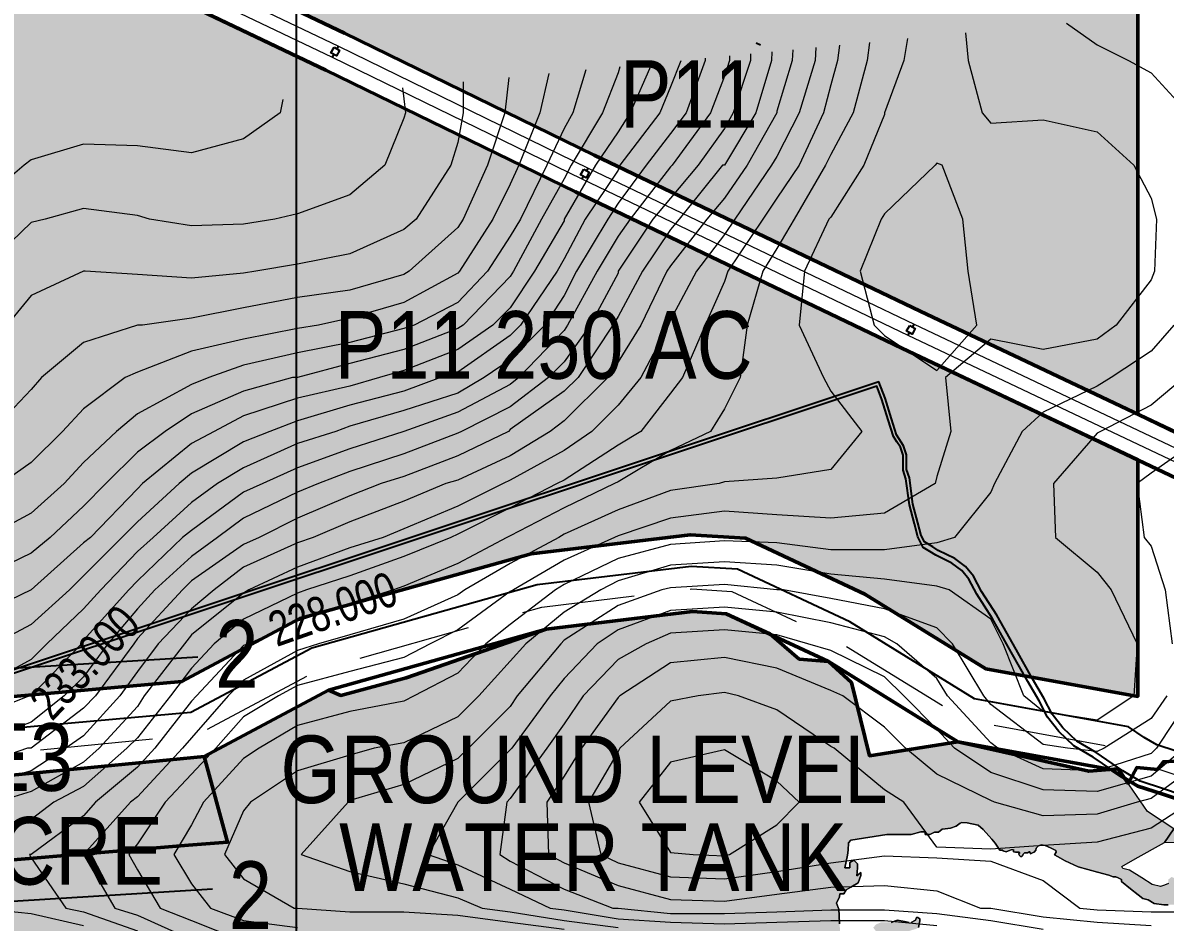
# Model space of a CAD drawing. Header units: metres. Extents: x 199095 to 216734, y 1644234 to 1657008.
# Drawn here: x 206197 to 207464, y 1653129 to 1654127 of the extents above; entities that cross this region are included whole.
import ezdxf
from ezdxf.enums import TextEntityAlignment as Align

# ---------------------------------------------------------------- set-up
doc = ezdxf.new("R2010")
doc.units = ezdxf.units.M
doc.linetypes.add('DASHED', pattern=[0.75, 0.5, -0.25])
for name, color, linetype in [('250 Ac', 10, 'Continuous'), ('BT Road', 7, 'Continuous'), ('C-ANNO-MATC', 7, 'DASHED'), ('CON TXT', 204, 'Continuous'), ('GRID', 7, 'Continuous'), ("PLOT NO'S", 1, 'Continuous'), ('ROAD', 7, 'Continuous')]:
    doc.layers.add(name, color=color, linetype=linetype)
doc.layers.add('APSPCL LAND', color=7, linetype='Continuous', true_color=0xd7ecd5)
doc.layers.add('Plot hatching', color=7, linetype='Continuous', true_color=0xffffdb)
doc.layers.add('CONTOURS', color=8, linetype='Continuous', lineweight=9)
doc.layers.add('STREAM', color=141, linetype='Continuous', lineweight=0)
doc.styles.get("Standard").update_dxf_attribs({"font": 'ARIALN.TTF'})
doc.dimstyles.get("Standard").update_dxf_attribs({"dimtxt": 0.18, "dimasz": 0.18, "dimexe": 0.18, "dimexo": 0.0625, "dimgap": 0.09, "dimtad": 0, "dimtih": 1, "dimtoh": 1, "dimdec": 4, "dimzin": 0, "dimdsep": 46, "dimtxsty": 'Standard', "dimcen": 0.09, "dimadec": 0, "dimazin": 0, "dimtfac": 1, "dimtdec": 4, "dimtofl": 0, "dimtmove": 0, "dimatfit": 3, "dimfxl": 1, "dimtolj": 1, "dimtzin": 0, "dimarcsym": 0})

msp = doc.modelspace()

# ---------------------------------------------------------------- hatches: boundary and pattern name
at = {"layer": 'APSPCL LAND', "linetype": 'ByBlock', "lineweight": 9}
h = msp.add_hatch(color=256, dxfattribs=at)
h.dxf.hatch_style = 1
h.paths.add_polyline_path([(206398.1, 1653312.7), (206017, 1653275.8), (206014.3, 1653265.8), (206003, 1653223.2), (205995.7, 1653195.3), (205993.5, 1653186.9), (206041.3, 1653185.1), (206095, 1653190.7), (206177.5, 1653197.5), (206274.5, 1653205.5), (206380.8, 1653214.3), (206424, 1653217.8)])
at = {"layer": 'Plot hatching', "linetype": 'ByBlock'}
h = msp.add_hatch(color=256, dxfattribs=at)
h.dxf.hatch_style = 1
h.paths.add_polyline_path([(207433.2, 1654145.3), (206878.8, 1654382.3), (206744.6, 1654265.5), (206732.7, 1654255.1), (206466.1, 1654157.1), (206553.8, 1654115.3), (206830.6, 1653980.1), (207192.1, 1653806.8), (207433.2, 1653692.6), (207433.2, 1653835.1), (207433.2, 1653908.5)])
h = msp.add_hatch(color=256, dxfattribs=at)
h.dxf.hatch_style = 1
h.paths.add_polyline_path([(207171.5, 1653765.8), (206809.9, 1653939.2), (206533.1, 1654074.3), (206131.4, 1654265.8), (206032.5, 1653952.9), (206035, 1653926.5), (206075.4, 1653496.7), (206040.9, 1653366.3), (206373.2, 1653395.8), (206504.3, 1653465.7), (206760.6, 1653537.5), (206937, 1653558.8), (206998.3, 1653555), (207130.8, 1653492.8), (207264.9, 1653410), (207433.2, 1653379.5), (207433.2, 1653641.8)])
at = {"layer": 'STREAM'}
h = msp.add_hatch(color=256, dxfattribs=at)
h.dxf.hatch_style = 1
h.paths.add_polyline_path([(207463, 1653217.4), (207473.3, 1653232.6), (207444.2, 1653251.6), (207411.7, 1653299.1), (207378.9, 1653296.4), (207233.9, 1653329.2), (207136, 1653313.5), (207115.8, 1653394.9), (207090.2, 1653418), (207057.9, 1653420.9), (207025.4, 1653448.7), (206976.9, 1653471.2), (206939.5, 1653473.5), (206777.3, 1653453.9), (206622.2, 1653400.2), (206549.6, 1653380.6), (206536.1, 1653386.3), (206398.1, 1653312.7), (206425.5, 1653217.9), (206380.8, 1653214.3), (206274.5, 1653205.5), (206177.5, 1653197.5), (206095, 1653190.7), (206041.3, 1653185.1), (205987.1, 1653187.2), (205975.1, 1653187.2), (205961, 1653189), (205950, 1653191.9), (205932.6, 1653198.8), (205932.6, 1653205), (205934.7, 1653215.8), (205937.3, 1653219.4), (205941.8, 1653219), (205943.8, 1653220), (205943.8, 1653222.2), (205940.9, 1653225.6), (205935, 1653223.6), (205930.3, 1653222.1), (205915.2, 1653228.1), (205903.7, 1653232.6), (205896.2, 1653236.8), (205869.9, 1653196.6), (205904, 1653176.3), (205992.8, 1653118.7), (206027.8, 1653096.9), (206065.9, 1653093), (206146, 1653066.6), (206194.1, 1653068.6), (206247.6, 1653084.1), (206281.7, 1653092.4), (206377.6, 1653098.2), (206452.8, 1653110.4), (206471.8, 1653095.8), (206524.2, 1653086.6), (206551.4, 1653086.6), (206644.8, 1653104.5), (206703.5, 1653105.5), (206810.2, 1653110.2), (206846.4, 1653098.7), (206864.8, 1653098.7), (206928.9, 1653086.6), (206980.9, 1653080.3), (207008.1, 1653071.5), (207024.8, 1653058.2), (207076, 1653053.6), (207092.8, 1653071.2), (207109.8, 1653073.7), (207145.4, 1653068.7), (207164.2, 1653064.1), (207184.6, 1653069.1), (207203, 1653071.1), (207207.1, 1653071.1), (207225.2, 1653063.4), (207236.9, 1653058.2), (207251.7, 1653062.4), (207257.2, 1653064), (207268.3, 1653066.4), (207275.7, 1653061.7), (207284.9, 1653059.9), (207297.1, 1653063.2), (207304.8, 1653064.7), (207312.2, 1653065.9), (207320.2, 1653069.9), (207329.3, 1653065.7), (207339.9, 1653068.6), (207353.8, 1653069.3), (207377.9, 1653074.8), (207389.6, 1653081.6), (207411.7, 1653095.2), (207430.5, 1653099.6), (207452.3, 1653099.6), (207472.2, 1653099.9), (207492.2, 1653102.8), (207524.9, 1653097.4), (207546.8, 1653092.4), (207579.6, 1653090.2), (207616.6, 1653091.2), (207642.7, 1653093.2), (207655.9, 1653088.9), (207679.4, 1653081.5), (207704.4, 1653066.1), (207721.9, 1653058.6), (207740.9, 1653063.7), (207747, 1653068.5), (207762.6, 1653057.6), (207781.1, 1653046.6), (207804.9, 1653034.5), (207811.9, 1653039.5), (207790.9, 1653055.1), (207778.6, 1653068), (207777.5, 1653073.3), (207789.3, 1653080.3), (207802.8, 1653077.4), (207810, 1653070.1), (207817.3, 1653069.3), (207829.9, 1653065.5), (207834.2, 1653060.4), (207841.5, 1653053.7), (207849.5, 1653048.3), (207869.4, 1653035.7), (207877, 1653029.8), (207883.1, 1653025), (207889.3, 1653023.9), (207894.2, 1653022.6), (207900.6, 1653023.9), (207906.3, 1653033.8), (207910.5, 1653041.3), (207919.4, 1653060.2), (207929.7, 1653081.1), (207941.8, 1653100.3), (207957.4, 1653105.1), (207995.9, 1653103.5), (208033.8, 1653104), (208108.9, 1653093.5), (208088.1, 1653102.2), (208058.3, 1653106.9), (208039.9, 1653110.1), (208017.4, 1653107.8), (207999.3, 1653110.1), (207982.7, 1653110.4), (207958.1, 1653118.3), (207940, 1653129.1), (207943.8, 1653157.9), (207952.9, 1653176), (207978.2, 1653205.6), (208016.5, 1653217.7), (208028.6, 1653228), (208049.2, 1653238.7), (208068.3, 1653251.3), (208083.3, 1653260.6), (208104.3, 1653270), (208124, 1653279.5), (208117.3, 1653282.7), (208093.9, 1653279.5), (208080.5, 1653279.5), (208072.7, 1653284.8), (208068.5, 1653292), (208066.2, 1653301.1), (208070.4, 1653313.5), (208080.8, 1653322.2), (208086.7, 1653334.1), (208086.7, 1653338.8), (208077.1, 1653335.2), (208073.5, 1653333.5), (208069.3, 1653338.8), (208064.7, 1653348.4), (208056.9, 1653348.4), (208061.1, 1653341.9), (208066.2, 1653333.2), (208066.4, 1653327.6), (208064.5, 1653323.7), (208061.4, 1653319.7), (208056, 1653315.8), (208050.5, 1653311.7), (208056, 1653298.1), (208064.2, 1653280.9), (208067.6, 1653272.2), (208036.8, 1653257.2), (208030.7, 1653254.4), (208034.6, 1653262.3), (208030.9, 1653268.5), (208024.5, 1653264.5), (208016.6, 1653260), (208013.2, 1653258.1), (208014.9, 1653252.2), (208012.9, 1653247.4), (207999.4, 1653237), (207977.7, 1653228.8), (207940.9, 1653214.9), (207909.1, 1653206), (207882.6, 1653199.3), (207859.3, 1653189.7), (207844.1, 1653186.3), (207839.5, 1653185.3), (207844.6, 1653198.7), (207860.9, 1653224.3), (207888, 1653232.7), (207901.5, 1653244.6), (207906.8, 1653255.8), (207914.7, 1653261.4), (207917.5, 1653267.9), (207924.5, 1653278.9), (207941.4, 1653286.2), (207976.1, 1653302.8), (207988.4, 1653309.8), (207991, 1653313.5), (208001.1, 1653324.8), (207978.5, 1653312.8), (207959.4, 1653299.2), (207931.1, 1653285.2), (207917.7, 1653280.8), (207913.3, 1653280.8), (207905.7, 1653285.6), (207901.8, 1653287), (207893.3, 1653286.1), (207841, 1653278.1), (207714.3, 1653248), (207588.4, 1653232.6), (207473.3, 1653232.6), (207463, 1653217.4), (207502.8, 1653218.5), (207593.4, 1653224.8), (207686.8, 1653235.5), (207758.2, 1653245.7), (207776.7, 1653252.4), (207791.3, 1653252.4), (207818.9, 1653261.9), (207831.6, 1653254.8), (207848.7, 1653264.6), (207856.3, 1653275), (207871.3, 1653277.2), (207889.9, 1653279.9), (207898.1, 1653281.7), (207902.3, 1653275), (207901.8, 1653265.4), (207891.9, 1653257.8), (207890.5, 1653249.6), (207885.7, 1653245.4), (207876.9, 1653243.1), (207865.6, 1653233), (207858.7, 1653232.7), (207854.3, 1653234.9), (207847.9, 1653229.7), (207839.7, 1653227.5), (207832.1, 1653222.4), (207824.2, 1653204.7), (207816.6, 1653196.6), (207815.2, 1653189.8), (207808.6, 1653183.4), (207793.5, 1653162.7), (207784.8, 1653159.6), (207767.8, 1653160.2), (207734.4, 1653150), (207721, 1653146.2), (207706.9, 1653146.6), (207698.9, 1653146.2), (207676.8, 1653147.7), (207668.3, 1653151.7), (207646.6, 1653157), (207633, 1653157.9), (207615.7, 1653161.6), (207604.4, 1653162.9), (207594.2, 1653167.9), (207571, 1653167.8), (207555.9, 1653167.6), (207547.8, 1653168.4), (207544.4, 1653165.5), (207542.4, 1653163.7), (207537.8, 1653163.7), (207533.5, 1653167), (207524.8, 1653166.4), (207492.8, 1653162.1), (207482.7, 1653162.1), (207478.3, 1653164.9), (207476.7, 1653170.1), (207476.7, 1653176.6), (207470.8, 1653179.1), (207467.3, 1653176.3), (207467.3, 1653171.7), (207462.8, 1653170.1), (207458.5, 1653168.6), (207449.4, 1653170.7), (207437.8, 1653178), (207424.2, 1653186.5), (207416.9, 1653188.5), (207415.8, 1653190.6), (207430.3, 1653199.2)])
h.paths.add_polyline_path([(207099.4, 1653149.9), (207102.7, 1653157.2), (207103.1, 1653160.5), (207107.2, 1653160.5), (207110, 1653164.9), (207115.2, 1653167.9), (207123.1, 1653172.4), (207126.2, 1653180.6), (207126.1, 1653184), (207121.7, 1653180.2), (207122.4, 1653189.1), (207122.7, 1653193.7), (207118.3, 1653197.6), (207114.2, 1653195.2), (207114.2, 1653189.1), (207108.4, 1653189.1), (207111.6, 1653203.4), (207112, 1653208.8), (207112.5, 1653216.8), (207115.3, 1653219.8), (207155.2, 1653226.2), (207181.9, 1653226.2), (207192.8, 1653229.3), (207197.7, 1653229.3), (207197.6, 1653226.2), (207202.8, 1653226.2), (207208, 1653228.7), (207212.5, 1653228.7), (207216.3, 1653232.3), (207219.9, 1653232.5), (207225.8, 1653233.1), (207232.1, 1653235.3), (207236.2, 1653238.8), (207238.2, 1653239.7), (207244.1, 1653239.3), (207256.4, 1653236.4), (207262, 1653231.6), (207271.5, 1653220.9), (207275.2, 1653216.6), (207280.5, 1653209), (207283.8, 1653208.7), (207283.8, 1653207.9), (207287.2, 1653207.1), (207289.8, 1653208), (207293.1, 1653209.1), (207295.4, 1653209.4), (207295.5, 1653206.9), (207297.7, 1653206.6), (207299.5, 1653206.6), (207301.5, 1653206.6), (207302.4, 1653206), (207301.4, 1653205.2), (207301.4, 1653204.4), (207302.1, 1653203), (207303.3, 1653201.9), (207304.7, 1653201.9), (207305.5, 1653202.4), (207306.4, 1653204.5), (207307.8, 1653205.8), (207309.1, 1653205.9), (207311.5, 1653206), (207313.6, 1653207.1), (207314.5, 1653204.8), (207317.4, 1653206.1), (207318.3, 1653206.6), (207320.2, 1653208.9), (207320.8, 1653211.2), (207323.4, 1653213.7), (207326.7, 1653214.7), (207330.6, 1653213.9), (207336.4, 1653211.3), (207342.3, 1653208.3), (207343, 1653206.6), (207341, 1653203.7), (207344.4, 1653201.8), (207352.7, 1653197.1), (207367.2, 1653190.2), (207388.7, 1653184.4), (207401.3, 1653181.2), (207406.1, 1653179.2), (207409.1, 1653179.2), (207411.6, 1653178), (207415.3, 1653176.2), (207415.3, 1653173.9), (207425.2, 1653166.1), (207433.9, 1653159.3), (207438.9, 1653155.2), (207444.8, 1653153.8), (207451.5, 1653149.7), (207462.2, 1653148.2), (207467.1, 1653148.2), (207475, 1653148.2), (207478.6, 1653151.8), (207480.9, 1653151.8), (207483.8, 1653147.9), (207490.6, 1653147.7), (207499.6, 1653147.7), (207512.9, 1653146), (207523.5, 1653148.7), (207531.5, 1653150.4), (207535.8, 1653152.6), (207540.2, 1653154.9), (207547.8, 1653154.9), (207561.1, 1653155.2), (207563.3, 1653155.2), (207570.8, 1653155.2), (207575.2, 1653158.9), (207577, 1653156), (207581.9, 1653155.9), (207586.4, 1653158.5), (207590, 1653155.5), (207596, 1653154.9), (207600.9, 1653155.2), (207606.2, 1653151.6), (207612, 1653147.8), (207615.1, 1653148), (207624.8, 1653150.8), (207628.5, 1653147.6), (207636.7, 1653143.3), (207638.4, 1653145), (207642, 1653146.7), (207640.6, 1653144.8), (207639.1, 1653142.8), (207642.2, 1653138.8), (207647.4, 1653138.8), (207653.7, 1653142), (207654.7, 1653140.7), (207656.3, 1653138.1), (207660.4, 1653138.1), (207662.8, 1653140.3), (207665.2, 1653138.9), (207665.2, 1653135.2), (207666.3, 1653132.6), (207670.1, 1653133.4), (207672.7, 1653133.1), (207675, 1653131), (207685.3, 1653128.9), (207690.4, 1653130.2), (207693.7, 1653131.7), (207698.9, 1653131.7), (207706.1, 1653127.6), (207708.6, 1653129.7), (207722.4, 1653133), (207741.1, 1653136.2), (207751, 1653143.7), (207752.5, 1653138.2), (207756.7, 1653138.2), (207762.1, 1653141.1), (207772.5, 1653140.8), (207784.4, 1653143.9), (207791.7, 1653142.1), (207803.1, 1653135.1), (207808.5, 1653128.1), (207805.1, 1653121.1), (207789.5, 1653108.4), (207784.2, 1653107.2), (207781.1, 1653111.8), (207774.5, 1653111.7), (207769.7, 1653110.4), (207769.7, 1653105.7), (207766.9, 1653104.3), (207761, 1653107.8), (207750.9, 1653104), (207739.5, 1653099.6), (207720.6, 1653098.1), (207700.7, 1653094.9), (207697.8, 1653098.6), (207692.4, 1653104.4), (207687.6, 1653102.3), (207686.3, 1653097.6), (207682, 1653097.6), (207671.9, 1653099.6), (207656, 1653102.7), (207653.9, 1653105.2), (207654.6, 1653107.9), (207650.7, 1653111), (207642.8, 1653110.8), (207636.3, 1653109.5), (207634.6, 1653106.5), (207632.5, 1653102.7), (207611.2, 1653104.8), (207586.6, 1653107.1), (207542.4, 1653111.4), (207476.8, 1653115.9), (207441.3, 1653113.6), (207403.9, 1653108.4), (207390.6, 1653104.9), (207382.8, 1653099.4), (207376.9, 1653092.4), (207369.1, 1653087.8), (207348.7, 1653085.1), (207344.6, 1653081.3), (207338.3, 1653075.3), (207329.2, 1653075.3), (207321.1, 1653080.5), (207315.2, 1653084.4), (207307, 1653080), (207296.2, 1653076.5), (207281.3, 1653071.7), (207255.3, 1653074), (207251.2, 1653067.8), (207242.2, 1653070.6), (207229.2, 1653070.6), (207214.8, 1653078.3), (207208.1, 1653077.8), (207195.1, 1653079.9), (207184.9, 1653086.4), (207182.2, 1653088.7), (207184.4, 1653090.2), (207188.3, 1653092.9), (207190, 1653098.8), (207189.1, 1653100.3), (207186.9, 1653102.1), (207184.3, 1653102.1), (207181.2, 1653103.3), (207177.1, 1653105.6), (207170.2, 1653105), (207171.6, 1653107.2), (207171.3, 1653109.2), (207172.9, 1653114.2), (207174.7, 1653116.7), (207176.5, 1653117.9), (207182.6, 1653120.1), (207187.4, 1653121.4), (207190.1, 1653123.1), (207191.8, 1653130.3), (207191.7, 1653132.8), (207189.6, 1653134.2), (207188, 1653134.2), (207186.8, 1653131.2), (207182, 1653128.5), (207179.7, 1653128.6), (207174.6, 1653129.6), (207166.8, 1653131.2), (207163.7, 1653130.2), (207160.2, 1653128.6), (207155.3, 1653128.6), (207148.3, 1653128.6), (207143.1, 1653126.5), (207140, 1653122.8), (207142.6, 1653119.5), (207144.2, 1653116.7), (207145.4, 1653114.6), (207142, 1653113.2), (207142.9, 1653108.7), (207144.8, 1653104.5), (207146.1, 1653099.6), (207140.5, 1653099.6), (207121.3, 1653096.2), (207114.8, 1653090.1), (207110.1, 1653085.7), (207106.1, 1653085.7), (207102.9, 1653086.7), (207099.1, 1653087.8), (207097.6, 1653096.3), (207097.6, 1653101.6), (207102.9, 1653098.2), (207105.4, 1653100), (207105.4, 1653103.2), (207104.3, 1653110.4), (207103.3, 1653117), (207102.7, 1653127), (207102.1, 1653136.4), (207101.7, 1653143.3)], flags=16)

# ---------------------------------------------------------------- linework, layer by layer
for p, q in [((206546.9, 1654100.9), (206545.2, 1654097.9)), ((206541.8, 1654091.8), (206540.1, 1654088.7)), ((206818.6, 1653956.6), (206816.9, 1653953.6)), ((206823.7, 1653965.7), (206822, 1653962.7)), ((207185.2, 1653792.4), (207183.5, 1653789.4)), ((207180.1, 1653783.3), (207178.4, 1653780.2))]:
    msp.add_line(p, q)
at = {"lineweight": 15, "flags": 128}
for points in [[(203004.7, 1655799.6), (203518.5, 1655536.2), (203776.9, 1655417.5), (204138.7, 1655244.7), (204448.8, 1655091.1), (204807.8, 1654924.3), (205141, 1654777), (205488.2, 1654603), (205846.7, 1654434.7), (206546.9, 1654100.9), (206823.7, 1653965.7), (207185.2, 1653792.4), (207539.4, 1653624.6), (207876.5, 1653460.4), (208337.7, 1653246.8), (208672.9, 1653085.4), (209025.5, 1652917.7), (209356.2, 1652760.6), (209718.7, 1652588.5), (210067.6, 1652418.2)], [(203000.2, 1655786.2), (203511.7, 1655524.1), (203770.1, 1655405.3), (204131.8, 1655232.5), (204442, 1655078.9), (204801, 1654912.2), (205134.2, 1654764.9), (205481.4, 1654590.8), (205839.9, 1654422.5), (206540.1, 1654088.7), (206816.9, 1653953.6), (207178.4, 1653780.2), (207532.6, 1653612.4), (207869.6, 1653448.2), (208330.9, 1653234.6), (208666.1, 1653073.2), (209018.6, 1652905.5), (209349.4, 1652748.5), (209711.9, 1652576.3), (210060.8, 1652406)]]:
    msp.add_lwpolyline(points, dxfattribs=at)
for points in [[(206542.1, 1654099.6), (206548.3, 1654096.1), (206544.9, 1654090), (206538.7, 1654093.5)], [(206818.9, 1653964.4), (206825.1, 1653960.9), (206821.7, 1653954.9), (206815.5, 1653958.3)], [(207180.4, 1653791.1), (207186.6, 1653787.6), (207183.2, 1653781.5), (207177, 1653785)]]:
    msp.add_lwpolyline(points, close=True)
at = {"linetype": 'ByBlock', "flags": 128}
msp.add_lwpolyline([(207010.1, 1654104.4), (207014.8, 1654102.2)], dxfattribs=at)
at = {"linetype": 'ByBlock', "lineweight": 9, "flags": 128}
msp.add_lwpolyline([(206017, 1653275.8), (206398.1, 1653312.7), (206536.1, 1653386.3), (206777.3, 1653453.9), (206939.5, 1653473.5), (206976.9, 1653471.2), (207090.2, 1653418), (207233.9, 1653329.2), (207403.8, 1653298.4), (207413.7, 1653291.6), (207433.5, 1653280), (207459.9, 1653271.2), (207478.7, 1653264.9)], dxfattribs=at)
at = {"linetype": 'ByBlock', "flags": 128}
msp.add_lwpolyline([(206398.1, 1653312.7), (206017, 1653275.8), (206014.3, 1653265.8), (206003, 1653223.2), (205995.7, 1653195.3), (205993.5, 1653186.9), (206041.3, 1653185.1), (206095, 1653190.7), (206177.5, 1653197.5), (206274.5, 1653205.5), (206380.8, 1653214.3), (206424, 1653217.8)], close=True, dxfattribs=at)
at = {"layer": '250 Ac', "linetype": 'ByBlock', "lineweight": 50, "flags": 128}
for points in [[(206124.7, 1654319.9), (206553.8, 1654115.3), (206830.6, 1653980.1), (207192.1, 1653806.8), (207546.4, 1653639), (207883.3, 1653474.8), (208344.5, 1653261.3), (208679.9, 1653099.8), (209032.3, 1652932.1), (209363.1, 1652775.1), (209725.7, 1652602.9), (210074.6, 1652432.5)], [(207525.7, 1653598), (207171.5, 1653765.8), (206809.9, 1653939.2), (206533.1, 1654074.3), (206108.6, 1654276.6)], [(207433.2, 1654145.3), (207433.2, 1653908.5), (207433.2, 1653835.1), (207433.2, 1653692.6), (207913.8, 1653460.2)], [(206040.9, 1653366.3), (206373.2, 1653395.8), (206504.3, 1653465.7), (206760.6, 1653537.5), (206937, 1653558.8), (206998.3, 1653555), (207130.8, 1653492.8), (207264.9, 1653410), (207433.2, 1653379.5)], [(206017, 1653275.8), (206398.1, 1653312.7), (206536.1, 1653386.3), (206777.3, 1653453.9), (206939.5, 1653473.5), (206976.9, 1653471.2), (207090.2, 1653418), (207233.9, 1653329.2), (207403.8, 1653298.4), (207413.7, 1653291.6), (207433.5, 1653280), (207459.9, 1653271.2), (207478.7, 1653264.9)], [(206177.5, 1653197.5), (206274.5, 1653205.5), (206380.8, 1653214.3), (206424, 1653217.8), (206398.1, 1653312.7), (206536.1, 1653386.3), (206549.6, 1653380.6), (206622.2, 1653400.2), (206777.3, 1653453.9), (206939.5, 1653473.5), (206976.9, 1653471.2), (207025.4, 1653448.7), (207057.9, 1653420.9), (207090.2, 1653418), (207115.8, 1653394.9), (207136, 1653313.5), (207233.9, 1653329.2), (207378.9, 1653296.4), (207411.7, 1653299.1), (207422.8, 1653282.8), (207432.2, 1653300.4), (207455, 1653298.4), (207461.8, 1653306.9), (207538.3, 1653311.8)]]:
    msp.add_lwpolyline(points, dxfattribs=at)
msp.add_lwpolyline([(207171.5, 1653765.8), (206809.9, 1653939.2), (206533.1, 1654074.3), (206131.4, 1654265.8), (206032.5, 1653952.9), (206035, 1653926.5), (206075.4, 1653496.7), (206040.9, 1653366.3), (206373.2, 1653395.8), (206504.3, 1653465.7), (206760.6, 1653537.5), (206937, 1653558.8), (206998.3, 1653555), (207130.8, 1653492.8), (207264.9, 1653410), (207433.2, 1653379.5), (207433.2, 1653641.8)], close=True, dxfattribs=at)
at = {"layer": 'BT Road', "flags": 128}
for points in [[(207480.4, 1653270.7), (207461.8, 1653276.9), (207436, 1653285.5), (207416.9, 1653296.7), (207387.1, 1653317.2), (207365.9, 1653329.6), (207350.1, 1653344.5), (207338.2, 1653359.6), (207329.1, 1653377.4), (207316.6, 1653398.8), (207298.3, 1653431.4), (207277.1, 1653469.4), (207260, 1653495.9), (207251, 1653512.9), (207242.4, 1653523.7), (207230.4, 1653532.4), (207212, 1653541.3), (207205.9, 1653545.2), (207196.7, 1653550.9), (207193.3, 1653557.8), (207189.5, 1653572.1), (207183.9, 1653592.7), (207180.1, 1653621.9), (207177, 1653631.3), (207177, 1653647.6), (207173.7, 1653657.5), (207165.9, 1653669.6), (207160.4, 1653687.3), (207153.3, 1653710.2), (207146.3, 1653728.3), (206150.7, 1653397)], [(207166.2, 1653661.9), (207162.4, 1653667.9), (207156.7, 1653686.2), (207149.6, 1653708.9), (207144, 1653723.5), (206151.9, 1653393.4)], [(207478.7, 1653264.9), (207459.9, 1653271.2), (207433.5, 1653280), (207413.7, 1653291.6), (207383.9, 1653312.1), (207362.3, 1653324.7), (207345.6, 1653340.5), (207333.1, 1653356.4), (207323.9, 1653374.5), (207311.4, 1653395.8), (207293.1, 1653428.5), (207271.9, 1653466.3), (207254.8, 1653492.8), (207245.9, 1653509.6), (207238.2, 1653519.3), (207227.3, 1653527.3), (207209.2, 1653536), (207202.7, 1653540.1), (207195.4, 1653544.6), (207189.6, 1653556.4), (207185.7, 1653571), (207180.1, 1653591.9), (207176.2, 1653621), (207173.1, 1653630.6), (207173.1, 1653647), (207170.1, 1653655.8), (207166.2, 1653661.9)]]:
    msp.add_lwpolyline(points, dxfattribs=at)
at = {"layer": 'C-ANNO-MATC', "lineweight": 9, "ltscale": 250, "flags": 128}
msp.add_lwpolyline([(206029.9, 1653302.2), (206390.7, 1653337.1), (206526.8, 1653409.6), (206772.4, 1653478.5), (206938.8, 1653498.6), (206983.2, 1653495.8), (207102.2, 1653440), (207243, 1653353), (207413.5, 1653322.1), (207427.1, 1653312.8), (207443.9, 1653302.9), (207467.8, 1653294.9), (207485.5, 1653289), (207506.7, 1653284.1), (207525.6, 1653284.5), (207535.7, 1653287.8), (207558.9, 1653295.9), (207575.4, 1653301.3), (207602.9, 1653312.7), (207641.6, 1653326.3), (207680.8, 1653340.1), (207707.4, 1653349.5), (207726.5, 1653359.3), (207770.4, 1653380.1), (207813.6, 1653397.9), (207854.3, 1653415.9), (207877.2, 1653427.1)], dxfattribs=at)
at = {"layer": 'CONTOURS', "flags": 128}
for points in [[(207354.3, 1654126.4), (207388.3, 1654102.2), (207423, 1654084.9), (207448.1, 1654071.4), (207488.7, 1654027)], [(207177.8, 1654109.2), (207173.9, 1654084.9), (207152.6, 1654027), (207152.6, 1654025), (207129.5, 1653969), (207092.8, 1653911.1), (207090.8, 1653909.1), (207063.8, 1653851.2), (207058, 1653791.4), (207085, 1653733.4), (207092.8, 1653718), (207127.5, 1653673.5), (207092.8, 1653631), (207032.9, 1653621.4), (206974.9, 1653617.5), (206969.1, 1653615.6), (206915, 1653607.9), (206857.1, 1653586.6), (206797.2, 1653559.6), (206791.4, 1653555.8), (206737.4, 1653526.8), (206687.1, 1653497.8), (206679.4, 1653492), (206619.5, 1653465), (206559.7, 1653447.6), (206524.9, 1653437.9), (206501.7, 1653430.2), (206441.8, 1653397.4), (206424.5, 1653380), (206383.9, 1653333.6), (206374.2, 1653322.1), (206324, 1653268), (206316.3, 1653262.2), (206264.1, 1653204.2), (206264.1, 1653204.2), (206264.1, 1653204.2), (206298.9, 1653144.4), (206324, 1653136.6), (206383.9, 1653109.6)], [(207242.4, 1654115.5), (207245.3, 1654084.9), (207260.8, 1654027), (207270.5, 1654015.4), (207328.4, 1654019.2), (207388.3, 1654005.8), (207428.8, 1653969), (207448.1, 1653932.4), (207453.9, 1653909.1), (207452, 1653851.2), (207448.1, 1653841.5), (207409.5, 1653791.4), (207388.3, 1653775.9), (207328.4, 1653764.2), (207270.5, 1653775.9), (207220.2, 1653733.4), (207226, 1653673.5), (207210.6, 1653623.4), (207208.6, 1653615.6), (207152.6, 1653582.8), (207092.8, 1653577), (207032.9, 1653580.9), (206974.9, 1653584.8), (206915, 1653577), (206857.1, 1653557.6), (206853.2, 1653555.8), (206797.2, 1653530.6), (206741.2, 1653497.8), (206737.4, 1653495.9), (206679.4, 1653453.4), (206648.5, 1653437.9), (206619.5, 1653422.5), (206559.7, 1653407), (206501.7, 1653391.6), (206480.5, 1653380), (206441.8, 1653356.9), (206410.9, 1653322.1), (206383.9, 1653293.1), (206354.9, 1653262.2), (206324, 1653215.9), (206314.4, 1653204.2), (206324, 1653186.9), (206349.1, 1653144.4), (206383.9, 1653130.9), (206441.8, 1653107.8)], [(207102.7, 1654101.9), (207100.5, 1654084.9), (207092.8, 1654057.9), (207085, 1654027), (207058, 1653969), (207032.9, 1653932.4), (207017.4, 1653909.1), (206978.8, 1653851.2), (206974.9, 1653839.6), (206953.7, 1653791.4), (206928.6, 1653733.4), (206915, 1653716), (206882.2, 1653673.5), (206857.1, 1653658.1), (206797.2, 1653619.5), (206789.5, 1653615.6), (206737.4, 1653588.6), (206679.4, 1653559.6), (206671.7, 1653555.8), (206619.5, 1653534.5), (206559.7, 1653513.2), (206511.4, 1653497.8), (206501.7, 1653494), (206441.8, 1653465), (206409, 1653437.9), (206383.9, 1653410.9), (206360.7, 1653380), (206324, 1653333.6), (206312.4, 1653322.1), (206264.1, 1653279.6), (206231.3, 1653262.2), (206206.2, 1653242.9), (206146.3, 1653217.8)], [(207051, 1654096.8), (207050.2, 1654084.9), (207032.9, 1654028.9), (207032.9, 1654027), (207000, 1653969), (206974.9, 1653932.4), (206955.6, 1653909.1), (206915, 1653857), (206911.2, 1653851.2), (206882.2, 1653791.4), (206857.1, 1653750.8), (206845.5, 1653733.4), (206797.2, 1653685.1), (206781.8, 1653673.5), (206737.4, 1653646.5), (206679.4, 1653619.5), (206665.9, 1653615.6), (206619.5, 1653596.2), (206559.7, 1653573.1), (206519.1, 1653555.8), (206501.7, 1653550), (206441.8, 1653522.9), (206409, 1653497.8), (206383.9, 1653476.5), (206347.2, 1653437.9), (206324, 1653407), (206304.7, 1653380), (206264.1, 1653335.6), (206244.8, 1653322.1), (206206.2, 1653297), (206146.3, 1653279.6)], [(207027.4, 1654094.5), (207027.1, 1654084.9), (207009.7, 1654027), (206974.9, 1653969), (206973, 1653969), (206924.7, 1653909.1), (206915, 1653897.5), (206884.1, 1653851.2), (206857.1, 1653801), (206851.3, 1653791.4), (206812.7, 1653733.4), (206797.2, 1653718), (206737.4, 1653675.5), (206735.4, 1653673.5), (206679.4, 1653646.5), (206619.5, 1653623.4), (206594.4, 1653615.6), (206559.7, 1653602.1), (206501.7, 1653577), (206459.2, 1653555.8), (206441.8, 1653548), (206383.9, 1653507.5), (206374.2, 1653497.8), (206324, 1653443.8), (206320.2, 1653437.9), (206277.7, 1653380), (206264.1, 1653366.5), (206206.2, 1653322.1), (206202.3, 1653322.1), (206146.3, 1653302.8)], [(207076.3, 1654099.3), (207075.4, 1654084.9), (207058, 1654027), (207032.9, 1653978.6), (207027.1, 1653969), (206986.5, 1653909.1), (206974.9, 1653891.8), (206944, 1653851.2), (206915, 1653797.1), (206913.1, 1653791.4), (206882.2, 1653733.4), (206857.1, 1653702.5), (206828.1, 1653673.5), (206797.2, 1653652.2), (206737.4, 1653619.5), (206729.6, 1653615.6), (206679.4, 1653590.5), (206619.5, 1653565.4), (206596.4, 1653555.8), (206559.7, 1653544.1), (206501.7, 1653522.9), (206447.6, 1653497.8), (206441.8, 1653494), (206383.9, 1653447.6), (206376.2, 1653437.9), (206331.7, 1653380), (206324, 1653368.4), (206281.5, 1653322.1), (206264.1, 1653306.6), (206206.2, 1653273.8), (206167.6, 1653262.2)], [(207135.9, 1654105.1), (207133.3, 1654084.9), (207117.9, 1654027), (207092.8, 1653980.6), (207087, 1653969), (207052.2, 1653909.1), (207032.9, 1653876.4), (207017.4, 1653851.2), (207000, 1653791.4), (206992.3, 1653733.4), (206974.9, 1653698.6), (206974.9, 1653698.6), (206959.5, 1653673.5), (206915, 1653652.2), (206857.1, 1653617.5), (206853.2, 1653615.6), (206797.2, 1653588.6), (206737.4, 1653557.6), (206733.5, 1653555.8), (206679.4, 1653526.8), (206619.5, 1653501.6), (206607.9, 1653497.8), (206559.7, 1653482.4), (206501.7, 1653463), (206447.6, 1653437.9), (206441.8, 1653436), (206389.7, 1653380), (206383.9, 1653374.2), (206343.3, 1653322.1), (206324, 1653300.9), (206277.7, 1653262.2), (206264.1, 1653246.8), (206206.2, 1653204.2), (206204.3, 1653204.2), (206206.2, 1653200.4), (206244.8, 1653144.4), (206264.1, 1653140.5), (206324, 1653119.2)], [(207003.9, 1654092.3), (207003.9, 1654084.9), (206984.6, 1654027), (206974.9, 1654009.6), (206946, 1653969), (206915, 1653932.4), (206895.7, 1653909.1), (206857.1, 1653851.2), (206857.1, 1653849.2), (206826.2, 1653791.4), (206797.2, 1653750.8), (206779.8, 1653733.4), (206737.4, 1653700.6), (206683.3, 1653673.5), (206679.4, 1653671.6), (206619.5, 1653648.4), (206619.5, 1653648.4), (206559.7, 1653629.1), (206524.9, 1653615.6), (206501.7, 1653606), (206441.8, 1653577), (206412.9, 1653555.8), (206383.9, 1653534.5), (206343.3, 1653497.8), (206324, 1653476.5), (206291.2, 1653437.9), (206264.1, 1653401.2), (206242.9, 1653380), (206206.2, 1653351), (206146.3, 1653327.9)], [(206980.6, 1654090), (206980.7, 1654084.9), (206974.9, 1654067.5), (206959.5, 1654027), (206917, 1653969), (206915, 1653967.1), (206870.6, 1653909.1), (206857.1, 1653889.9), (206833.9, 1653851.2), (206801.1, 1653791.4), (206797.2, 1653785.5), (206747, 1653733.4), (206737.4, 1653725.6), (206679.4, 1653694.8), (206619.5, 1653673.5), (206619.5, 1653673.5), (206559.7, 1653654.2), (206501.7, 1653633), (206463.1, 1653615.6), (206441.8, 1653606), (206383.9, 1653563.5), (206374.2, 1653555.8), (206324, 1653507.5), (206314.4, 1653497.8), (206264.1, 1653441.8), (206262.2, 1653437.9), (206206.2, 1653380), (206204.3, 1653380), (206146.3, 1653356.9)], [(206953.6, 1654087.4), (206953.7, 1654084.9), (206932.4, 1654027), (206915, 1654003.8), (206888, 1653969), (206857.1, 1653926.5), (206845.5, 1653909.1), (206810.8, 1653851.2), (206797.2, 1653824.1), (206776, 1653791.4), (206737.4, 1653752.8), (206708.4, 1653733.4), (206679.4, 1653716), (206619.5, 1653696.8), (206559.7, 1653679.4), (206544.2, 1653673.5), (206501.7, 1653660), (206441.8, 1653633), (206412.9, 1653615.6), (206383.9, 1653594.4), (206341.4, 1653555.8), (206324, 1653540.2), (206283.5, 1653497.8), (206264.1, 1653476.5), (206223.6, 1653437.9), (206206.2, 1653420.5), (206146.3, 1653387.8)], [(206894.3, 1654081.6), (206870.6, 1654027), (206857.1, 1654005.8), (206832, 1653969), (206797.2, 1653909.1), (206797.2, 1653907.2), (206764.4, 1653851.2), (206737.4, 1653810.6), (206718, 1653791.4), (206679.4, 1653764.2), (206619.5, 1653741.1), (206592.5, 1653733.4), (206559.7, 1653723.8), (206501.7, 1653710.2), (206441.8, 1653690.9), (206409, 1653673.5), (206383.9, 1653660), (206329.8, 1653615.6), (206324, 1653609.8), (206271.9, 1653555.8), (206264.1, 1653550), (206206.2, 1653497.8), (206206.2, 1653497.8), (206146.3, 1653468.9)], [(206926.6, 1654084.7), (206915, 1654055.9), (206903.5, 1654027), (206859, 1653969), (206857.1, 1653963.2), (206820.4, 1653909.1), (206797.2, 1653864.8), (206789.5, 1653851.2), (206748.9, 1653791.4), (206737.4, 1653779.8), (206679.4, 1653739.2), (206660.1, 1653733.4), (206619.5, 1653718), (206559.7, 1653702.5), (206501.7, 1653685.1), (206470.8, 1653673.5), (206441.8, 1653662), (206383.9, 1653627.2), (206370.4, 1653615.6), (206324, 1653573.1), (206306.6, 1653555.8), (206264.1, 1653513.2), (206248.7, 1653497.8), (206206.2, 1653459.1), (206165.6, 1653437.9)], [(206859, 1654078.1), (206857.1, 1654071.4), (206839.7, 1654027), (206805, 1653969), (206797.2, 1653953.6), (206772.1, 1653909.1), (206741.2, 1653851.2), (206737.4, 1653845.4), (206685.2, 1653791.4), (206679.4, 1653787.5), (206619.5, 1653764.2), (206559.7, 1653748.9), (206501.7, 1653733.4), (206495.9, 1653733.4), (206441.8, 1653718), (206383.9, 1653692.9), (206383.9, 1653692.9), (206354.9, 1653673.5), (206324, 1653650.4), (206289.2, 1653615.6), (206264.1, 1653590.5), (206227.4, 1653555.8), (206206.2, 1653538.4), (206146.3, 1653509.4)], [(206821.1, 1654074.5), (206806.9, 1654027), (206797.2, 1654009.6), (206777.9, 1653969), (206748.9, 1653909.1), (206737.4, 1653889.9), (206712.2, 1653851.2), (206679.4, 1653816.5), (206631.1, 1653791.4), (206619.5, 1653787.5), (206559.7, 1653772), (206501.7, 1653760.5), (206441.8, 1653746.9), (206403.2, 1653733.4), (206383.9, 1653725.6), (206324, 1653692.9), (206300.8, 1653673.5), (206264.1, 1653638.8), (206242.9, 1653615.6), (206206.2, 1653582.8), (206156, 1653555.8)], [(206780.3, 1654070.5), (206770.2, 1654027), (206747, 1653969), (206737.4, 1653947.8), (206718, 1653909.1), (206681.3, 1653851.2), (206679.4, 1653849.2), (206619.5, 1653816.5), (206559.7, 1653799.1), (206524.9, 1653791.4), (206501.7, 1653787.5), (206441.8, 1653775.9), (206383.9, 1653762.4), (206324, 1653739.2), (206310.5, 1653733.4), (206264.1, 1653698.6), (206241, 1653673.5), (206206.2, 1653638.8), (206173.4, 1653615.6)], [(206735.9, 1654066.2), (206731.6, 1654027), (206712.2, 1653969), (206685.2, 1653909.1), (206679.4, 1653899.5), (206625.3, 1653851.2), (206619.5, 1653847.4), (206559.7, 1653830), (206501.7, 1653822.2), (206441.8, 1653810.6), (206383.9, 1653799.1), (206329.8, 1653791.4), (206324, 1653791.4), (206264.1, 1653772), (206217.8, 1653733.4), (206206.2, 1653719.9), (206161.8, 1653673.5)], [(206685.2, 1654061.2), (206685.2, 1654027), (206679.4, 1653994.1), (206671.7, 1653969), (206633, 1653909.1), (206619.5, 1653897.5), (206559.7, 1653870.5), (206501.7, 1653858.9), (206455.4, 1653851.2), (206441.8, 1653849.2), (206383.9, 1653843.5), (206324, 1653847.4), (206266.1, 1653851.2), (206264.1, 1653851.2), (206264.1, 1653851.2), (206206.2, 1653824.1), (206179.2, 1653791.4)], [(206617.9, 1654054.7), (206619.5, 1654042.4), (206621.5, 1654027), (206619.5, 1654021.1), (206598.3, 1653969), (206559.7, 1653936.1), (206501.7, 1653915), (206476.6, 1653909.1), (206441.8, 1653903.4), (206383.9, 1653901.4), (206337.5, 1653909.1), (206324, 1653913), (206264.1, 1653920.8), (206221.6, 1653909.1), (206206.2, 1653905.2), (206150.2, 1653851.2)], [(206485.3, 1654041.8), (206482.4, 1654027), (206441.8, 1653998), (206383.9, 1653982.5), (206324, 1653990.2), (206264.1, 1653992.2), (206206.2, 1653974.8), (206198.5, 1653969), (206146.3, 1653924.6)], [(207255, 1653791.4), (207245.3, 1653851.2), (207239.5, 1653909.1), (207216.4, 1653969), (207210.6, 1653971), (207208.6, 1653969), (207152.6, 1653915), (207148.8, 1653909.1), (207125.6, 1653851.2), (207141, 1653791.4), (207152.6, 1653779.8), (207210.6, 1653741.1), (207255, 1653791.4)], [(207473.2, 1653791.4), (207448.1, 1653762.4), (207403.7, 1653733.4), (207388.3, 1653723.8), (207328.4, 1653694.8), (207305.2, 1653673.5), (207274.3, 1653615.6), (207270.5, 1653606), (207229.9, 1653555.8), (207210.6, 1653550), (207152.6, 1653542.2), (207092.8, 1653542.2), (207032.9, 1653550), (206974.9, 1653551.9), (206915, 1653548), (206857.1, 1653532.6), (206797.2, 1653503.6), (206787.6, 1653497.8), (206737.4, 1653459.1), (206710.3, 1653437.9), (206679.4, 1653405.1), (206631.1, 1653380), (206619.5, 1653374.2), (206559.7, 1653362.6), (206501.7, 1653347.1), (206459.2, 1653322.1), (206441.8, 1653310.5), (206397.4, 1653262.2), (206383.9, 1653237.1), (206364.6, 1653204.2), (206383.9, 1653171.4), (206405.1, 1653144.4), (206441.8, 1653130.9), (206501.7, 1653123.1)], [(207484.8, 1653733.4), (207448.1, 1653702.5), (207392.1, 1653673.5), (207388.3, 1653671.6), (207340, 1653615.6), (207341.9, 1653555.8), (207388.3, 1653517.1), (207403.7, 1653497.8), (207432.7, 1653437.9), (207428.8, 1653380), (207388.3, 1653353), (207328.4, 1653362.6), (207307.1, 1653380), (207284, 1653437.9), (207270.5, 1653465), (207224.1, 1653497.8), (207210.6, 1653501.6), (207152.6, 1653509.4), (207092.8, 1653515.1), (207032.9, 1653524.9), (206974.9, 1653528.8), (206915, 1653524.9), (206857.1, 1653507.5), (206837.8, 1653497.8), (206797.2, 1653472.8), (206754.7, 1653437.9), (206737.4, 1653418.6), (206702.6, 1653380), (206679.4, 1653356.9), (206619.5, 1653327.9), (206586.7, 1653322.1), (206559.7, 1653314.4), (206501.7, 1653297), (206449.6, 1653262.2), (206441.8, 1653252.5), (206420.6, 1653204.2), (206441.8, 1653177.2), (206497.8, 1653144.4), (206501.7, 1653144.4), (206559.7, 1653140.5), (206619.5, 1653140.5), (206679.4, 1653136.6), (206737.4, 1653129), (206797.2, 1653121.2)], [(207506.1, 1653667.8), (207448.1, 1653627.2), (207432.7, 1653615.6), (207440.4, 1653555.8), (207448.1, 1653546.1), (207463.6, 1653497.8), (207471.3, 1653437.9)], [(207465.5, 1653380), (207448.1, 1653354.9), (207396, 1653322.1), (207388.3, 1653318.2), (207355.4, 1653322.1), (207328.4, 1653325.9), (207270.5, 1653370.4), (207262.7, 1653380), (207228, 1653437.9), (207210.6, 1653455.4), (207152.6, 1653476.5), (207092.8, 1653488.1), (207040.6, 1653497.8), (207032.9, 1653497.8), (206974.9, 1653503.6), (206915, 1653499.8), (206905.4, 1653497.8), (206857.1, 1653480.4), (206797.2, 1653441.8), (206793.4, 1653437.9), (206745.1, 1653380), (206737.4, 1653368.4), (206691, 1653322.1), (206679.4, 1653310.5), (206619.5, 1653281.5), (206559.7, 1653264.1), (206557.7, 1653262.2), (206505.6, 1653204.2), (206559.7, 1653185), (206619.5, 1653171.4), (206679.4, 1653156), (206706.5, 1653144.4), (206737.4, 1653140.5), (206797.2, 1653130.9), (206857.1, 1653123.1)], [(207492.6, 1653380), (207453.9, 1653322.1), (207448.1, 1653316.2), (207388.3, 1653297), (207328.4, 1653298.9), (207278.2, 1653322.1), (207270.5, 1653327.9), (207222.2, 1653380), (207210.6, 1653399.2), (207166.1, 1653437.9), (207152.6, 1653445.6), (207092.8, 1653461.1), (207032.9, 1653472.8), (206974.9, 1653478.5), (206915, 1653474.6), (206857.1, 1653453.4), (206833.9, 1653437.9), (206797.2, 1653399.2), (206781.8, 1653380), (206739.3, 1653322.1), (206737.4, 1653320.1), (206679.4, 1653262.2), (206679.4, 1653262.2), (206646.6, 1653204.2), (206679.4, 1653192.6), (206737.4, 1653165.6), (206781.8, 1653144.4), (206797.2, 1653142.5), (206857.1, 1653132.8), (206915, 1653129), (206974.9, 1653127), (207032.9, 1653129), (207092.8, 1653130.9), (207152.6, 1653130.9), (207210.6, 1653125.1)], [(207484.8, 1653322.1), (207448.1, 1653291.1), (207388.3, 1653273.8), (207328.4, 1653275.8), (207270.5, 1653295), (207229.9, 1653322.1), (207210.6, 1653343.2), (207173.9, 1653380), (207152.6, 1653401.2), (207092.8, 1653430.2), (207067.6, 1653437.9), (207032.9, 1653447.6), (206974.9, 1653453.4), (206915, 1653449.5), (206888, 1653437.9), (206857.1, 1653420.5), (206818.5, 1653380), (206797.2, 1653349.1), (206777.9, 1653322.1), (206737.4, 1653266), (206733.5, 1653262.2), (206725.8, 1653204.2), (206737.4, 1653196.5), (206797.2, 1653165.6), (206851.3, 1653144.4), (206857.1, 1653144.4), (206915, 1653138.6), (206974.9, 1653138.6), (207032.9, 1653140.5), (207092.8, 1653142.5), (207152.6, 1653142.5), (207210.6, 1653138.6), (207270.5, 1653130.9), (207328.4, 1653121.2)], [(207506.1, 1653308.5), (207448.1, 1653266), (207432.7, 1653262.2), (207388.3, 1653248.6), (207328.4, 1653246.8), (207274.3, 1653262.2), (207270.5, 1653264.1), (207210.6, 1653293.1), (207175.8, 1653322.1), (207152.6, 1653345.2), (207106.3, 1653380), (207092.8, 1653385.8), (207032.9, 1653410.9), (206974.9, 1653422.5), (206915, 1653416.8), (206859, 1653380), (206857.1, 1653378.1), (206816.5, 1653322.1), (206797.2, 1653291.1), (206777.9, 1653262.2), (206779.8, 1653204.2), (206797.2, 1653194.6), (206857.1, 1653169.5), (206915, 1653154), (206974.9, 1653152.1), (207032.9, 1653159.9), (207092.8, 1653167.6), (207152.6, 1653169.5), (207210.6, 1653163.8), (207258.9, 1653144.4), (207270.5, 1653144.4), (207328.4, 1653134.8), (207388.3, 1653129), (207448.1, 1653125.1)], [(207492.6, 1653262.2), (207448.1, 1653233.2), (207388.3, 1653217.8), (207328.4, 1653213.9), (207270.5, 1653210), (207210.6, 1653212), (207173.9, 1653262.2), (207152.6, 1653275.8), (207096.6, 1653322.1), (207092.8, 1653324), (207032.9, 1653364.5), (206990.4, 1653380), (206974.9, 1653383.9), (206946, 1653380), (206915, 1653374.2), (206859, 1653322.1), (206857.1, 1653318.2), (206824.3, 1653262.2), (206837.8, 1653204.2), (206857.1, 1653194.6), (206915, 1653179.1), (206974.9, 1653177.2), (207032.9, 1653185), (207092.8, 1653194.6), (207152.6, 1653202.4), (207210.6, 1653200.4), (207270.5, 1653196.5), (207328.4, 1653175.2), (207369, 1653144.4), (207388.3, 1653142.5), (207448.1, 1653140.5), (207506.1, 1653140.5)], [(206980.7, 1653204.2), (206980.7, 1653204.2)], [(206148.2, 1653144.4), (206206.2, 1653138.6), (206264.1, 1653125.1)]]:
    msp.add_lwpolyline(points, dxfattribs=at)
msp.add_lwpolyline([(207032.9, 1653237.1), (207058, 1653262.2), (207032.9, 1653285.4), (206974.9, 1653320.1), (206915, 1653306.6), (206880.3, 1653262.2), (206915, 1653206.2), (206940.2, 1653204.2), (206974.9, 1653202.4), (206980.7, 1653204.2)], close=True, dxfattribs=at)
at = {"layer": 'GRID'}
msp.add_line((206500, 1656500), (206500, 1646828), dxfattribs=at)
at = {"layer": 'Plot hatching', "linetype": 'ByBlock'}
msp.add_line((207433.2, 1654145.3), (207433.2, 1653692.6), dxfattribs=at)
at = {"layer": 'Plot hatching', "linetype": 'ByBlock', "flags": 128}
for points in [[(207433.2, 1654145.3), (206878.8, 1654382.3), (206878.8, 1654382.3), (206744.6, 1654265.5), (206732.7, 1654255.1), (206466.1, 1654157.1), (206553.8, 1654115.3), (206830.6, 1653980.1), (207192.1, 1653806.8), (207433.2, 1653692.6), (207433.2, 1653835.1), (207433.2, 1653908.5)], [(207171.5, 1653765.8), (206809.9, 1653939.2), (206533.1, 1654074.3), (206131.4, 1654265.8), (206032.5, 1653952.9), (206035, 1653926.5), (206075.4, 1653496.7), (206040.9, 1653366.3), (206373.2, 1653395.8), (206504.3, 1653465.7), (206760.6, 1653537.5), (206937, 1653558.8), (206998.3, 1653555), (207130.8, 1653492.8), (207264.9, 1653410), (207433.2, 1653379.5), (207433.2, 1653641.8)]]:
    msp.add_lwpolyline(points, close=True, dxfattribs=at)
at = {"layer": 'ROAD', "linetype": 'ByBlock', "lineweight": 25, "flags": 128}
msp.add_lwpolyline([(207518.2, 1653310.5), (207506.7, 1653309.8), (207492.3, 1653313.1), (207475.7, 1653318.7), (207454.3, 1653325.8), (207440.5, 1653333.9), (207423.2, 1653345.7), (207252.1, 1653376.7), (207114.1, 1653462), (206989.5, 1653520.5), (206938, 1653523.7), (206767.5, 1653503.1), (206517.4, 1653433), (206383.3, 1653361.5), (206031.4, 1653330.3)], dxfattribs=at)
at = {"layer": 'STREAM', "flags": 128}
for points in [[(207467.3, 1653171.7), (207462.8, 1653170.1), (207458.5, 1653168.6), (207449.4, 1653170.7), (207437.8, 1653178), (207424.2, 1653186.5), (207416.9, 1653188.5), (207415.8, 1653190.6), (207430.3, 1653199.2), (207463, 1653217.4), (207473.3, 1653232.6), (207444.2, 1653251.6), (207411.7, 1653299.1)], [(207467.1, 1653148.2), (207462.2, 1653148.2), (207451.5, 1653149.7), (207444.8, 1653153.8), (207438.9, 1653155.2), (207433.9, 1653159.3), (207425.2, 1653166.1), (207415.3, 1653173.9), (207415.3, 1653176.2), (207411.6, 1653178), (207409.1, 1653179.2), (207406.1, 1653179.2), (207401.3, 1653181.2), (207388.7, 1653184.4), (207367.2, 1653190.2), (207352.7, 1653197.1), (207344.4, 1653201.8), (207341, 1653203.7), (207343, 1653206.6), (207342.3, 1653208.3), (207336.4, 1653211.3), (207330.6, 1653213.9), (207326.7, 1653214.7), (207323.4, 1653213.7), (207320.8, 1653211.2), (207320.2, 1653208.9), (207318.3, 1653206.6), (207317.4, 1653206.1), (207314.5, 1653204.8), (207313.7, 1653206.8), (207313, 1653206.8), (207311.5, 1653206), (207309.1, 1653205.9), (207307.8, 1653205.8), (207306.7, 1653204.8), (207306.1, 1653203.9), (207305.5, 1653202.4), (207304.7, 1653201.9), (207303.3, 1653201.9), (207302.1, 1653203), (207301.4, 1653204.4), (207301.4, 1653205.2), (207301.4, 1653205.2), (207302.4, 1653206), (207301.5, 1653206.6), (207301.5, 1653206.6), (207299.5, 1653206.6), (207297.7, 1653206.6), (207295.5, 1653206.9), (207295.5, 1653208.3), (207294.6, 1653209.3), (207293.1, 1653209.1), (207289.8, 1653208), (207287.2, 1653207.1), (207283.8, 1653207.9), (207283.8, 1653208.7), (207280.5, 1653209), (207275.2, 1653216.6), (207271.5, 1653220.9), (207262, 1653231.6), (207256.4, 1653236.4), (207244.1, 1653239.3), (207238.2, 1653239.7), (207236.2, 1653238.8), (207232.1, 1653235.3), (207225.8, 1653233.1), (207219.9, 1653232.5), (207216.3, 1653232.3), (207212.5, 1653228.7), (207208, 1653228.7), (207202.8, 1653226.2), (207197.6, 1653226.2), (207197.7, 1653229.3), (207192.8, 1653229.3), (207181.9, 1653226.2), (207155.2, 1653226.2), (207115.3, 1653219.8), (207112.5, 1653216.8), (207112, 1653208.8), (207111.6, 1653203.4), (207108.4, 1653189.1), (207114.2, 1653189.1), (207114.2, 1653195.2), (207118.3, 1653197.6), (207122.7, 1653193.7), (207122.4, 1653189.1), (207121.7, 1653180.2), (207121.7, 1653180.2), (207126.1, 1653184), (207126.2, 1653180.6), (207123.1, 1653172.4), (207115.2, 1653167.9), (207110, 1653164.9), (207107.2, 1653160.5), (207103.1, 1653160.5), (207102.7, 1653157.2), (207099.4, 1653149.9), (207101.7, 1653143.3), (207102.1, 1653136.4), (207102.7, 1653127)], [(207463.1, 1653217.4), (207502.8, 1653218.5)], [(207160.2, 1653128.6), (207163.7, 1653130.2), (207166.8, 1653131.2), (207174.6, 1653129.6), (207179.7, 1653128.6)], [(207182, 1653128.5), (207186.8, 1653131.2), (207188, 1653134.2), (207189.6, 1653134.2), (207191.7, 1653132.8), (207191.8, 1653130.3), (207190.1, 1653123.1)]]:
    msp.add_lwpolyline(points, dxfattribs=at)
at = {"layer": 'STREAM', "elevation": 230}
for points in [[(207467.3, 1653171.7), (207462.8, 1653170.1), (207458.5, 1653168.6), (207449.4, 1653170.7), (207437.8, 1653178), (207424.2, 1653186.5), (207416.9, 1653188.5), (207415.8, 1653190.6), (207430.3, 1653199.2), (207463, 1653217.4), (207473.3, 1653232.6), (207444.2, 1653251.6), (207411.7, 1653299.1)], [(207102.7, 1653127), (207102.1, 1653136.4), (207101.7, 1653143.3), (207099.4, 1653149.9), (207102.7, 1653157.2), (207103.1, 1653160.5), (207107.2, 1653160.5), (207110, 1653164.9), (207115.2, 1653167.9), (207123.1, 1653172.4), (207126.2, 1653180.6), (207126.1, 1653184), (207121.7, 1653180.2), (207122.4, 1653189.1), (207122.7, 1653193.7), (207118.3, 1653197.6), (207114.2, 1653195.2), (207114.2, 1653189.1), (207108.4, 1653189.1), (207111.6, 1653203.4), (207112, 1653208.8), (207112.5, 1653216.8), (207115.3, 1653219.8), (207155.2, 1653226.2), (207181.9, 1653226.2), (207192.8, 1653229.3), (207197.7, 1653229.3), (207197.6, 1653226.2), (207202.8, 1653226.2), (207208, 1653228.7), (207212.5, 1653228.7), (207216.3, 1653232.3), (207219.9, 1653232.5), (207225.8, 1653233.1), (207232.1, 1653235.3), (207236.2, 1653238.8), (207238.2, 1653239.7), (207244.1, 1653239.3), (207256.4, 1653236.4), (207262, 1653231.6), (207271.5, 1653220.9), (207275.2, 1653216.6), (207280.5, 1653209), (207283.8, 1653208.7), (207283.8, 1653207.9), (207287.2, 1653207.1), (207289.8, 1653208), (207293.1, 1653209.1), (207295.4, 1653209.4), (207295.5, 1653206.9), (207297.7, 1653206.6), (207299.5, 1653206.6), (207301.5, 1653206.6), (207302.4, 1653206), (207301.4, 1653205.2), (207301.4, 1653204.4), (207302.1, 1653203), (207303.3, 1653201.9), (207304.7, 1653201.9), (207305.5, 1653202.4), (207306.4, 1653204.5), (207307.8, 1653205.8), (207309.1, 1653205.9), (207311.5, 1653206), (207313.6, 1653207.1), (207314.5, 1653204.8), (207317.4, 1653206.1), (207318.3, 1653206.6), (207320.2, 1653208.9), (207320.8, 1653211.2), (207323.4, 1653213.7), (207326.7, 1653214.7), (207330.6, 1653213.9), (207336.4, 1653211.3), (207342.3, 1653208.3), (207343, 1653206.6), (207341, 1653203.7), (207344.4, 1653201.8), (207352.7, 1653197.1), (207367.2, 1653190.2), (207388.7, 1653184.4), (207401.3, 1653181.2), (207406.1, 1653179.2), (207409.1, 1653179.2), (207411.6, 1653178), (207415.3, 1653176.2), (207415.3, 1653173.9), (207425.2, 1653166.1), (207433.9, 1653159.3), (207438.9, 1653155.2), (207444.8, 1653153.8), (207451.5, 1653149.7), (207462.2, 1653148.2), (207467.1, 1653148.2)], [(207473.3, 1653232.6), (207463, 1653217.4), (207502.8, 1653218.5)], [(207179.7, 1653128.6), (207174.6, 1653129.6), (207166.8, 1653131.2), (207163.7, 1653130.2), (207160.2, 1653128.6)], [(207190.1, 1653123.1), (207191.8, 1653130.3), (207191.7, 1653132.8), (207189.6, 1653134.2), (207188, 1653134.2), (207186.8, 1653131.2), (207182, 1653128.5)]]:
    msp.add_lwpolyline(points, dxfattribs=at)

# ---------------------------------------------------------------- texts
at = {"layer": '250 Ac', "linetype": 'ByBlock', "lineweight": 50}
msp.add_text('P11 250 AC', height=75, dxfattribs=at).set_placement((206542.9, 1653731.9, -448))
at = {"layer": 'CON TXT'}
for s, rotation, width, p, p2 in [('228.000', 19.3833, 0.907662, (206478.5, 1653434.1), (206615.7, 1653482.4)), ('233.000', 46.6109, 0.912826, (206229.4, 1653351), (206329.8, 1653457.2))]:
    msp.add_text(s, height=38.68, rotation=rotation, dxfattribs=dict(at, width=width)).set_placement(p, p2, align=Align.FIT)
at = {"layer": 'GRID', "linetype": 'Continuous'}
for s, p in [('GROUND LEVEL ', (206482.7, 1653261, -448)), ('WATER TANK', (206547.8, 1653163.5, -448))]:
    msp.add_text(s, height=75, dxfattribs=at).set_placement(p)
at = {"layer": "PLOT NO'S", "linetype": 'Continuous'}
for s, p in [('P11 ', (206859, 1654010.3, -448)), ('E3 ', (206147.7, 1653274.6, -448)), ('9 ACRE', (206042.2, 1653170.6, -448))]:
    msp.add_text(s, height=75, dxfattribs=at).set_placement(p)
at = {"layer": "PLOT NO'S", "linetype": 'Continuous', "lineweight": 9}
for p in [(206410.4, 1653389.1), (206425.5, 1653121.4)]:
    msp.add_text('2', height=75, dxfattribs=at).set_placement(p)

# ---------------------------------------------------------------- leaders
at = {"lineweight": 9}
for points in [[(206391.2, 1653423.1), (206150.5, 1653408.1), (206166.5, 1653150.7)], [(206407.3, 1653165.7), (206166.5, 1653150.7), (206150.5, 1653408.1)]]:
    msp.add_leader(points, dimstyle='Standard', override={"dimasz": 100}, dxfattribs=at)

doc.saveas('drawing.dxf')
